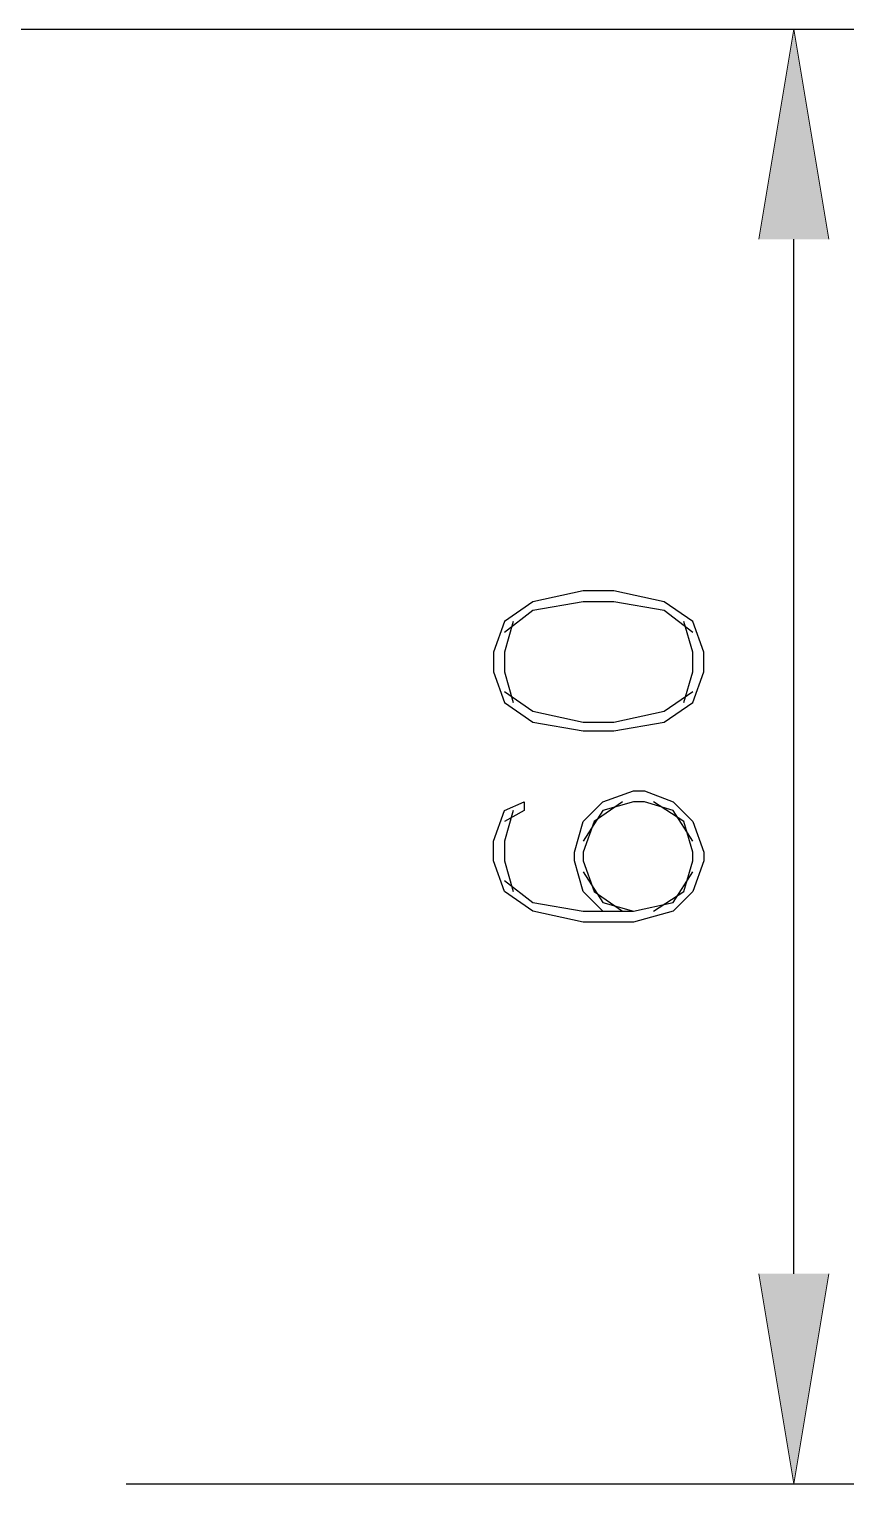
# Model space of a CAD drawing. Header units: inches. Extents: x 0.54 to 10.46, y 0.74 to 7.76.
# Drawn here: x 9.109 to 9.65, y 5.164 to 6.12 of the extents above; entities that cross this region are included whole.
import ezdxf

# ---------------------------------------------------------------- set-up
doc = ezdxf.new("R2010")
doc.units = ezdxf.units.IN
doc.header["$MEASUREMENT"] = 0

# ---------------------------------------------------------------- blocks, each defined once
blk = doc.blocks.new('block 119')
at = {"true_color": 0xffffff}
h = blk.add_hatch(color=7, dxfattribs=at)
h.dxf.hatch_style = 2
h.paths.add_polyline_path([(9.63372, 5.98244), (9.6107, 6.1205), (9.58769, 5.98244)])
h = blk.add_hatch(color=7, dxfattribs=at)
h.dxf.hatch_style = 2
h.paths.add_polyline_path([(9.58769, 5.30251), (9.6107, 5.16445), (9.63372, 5.30251)])
at = {"color": 7, "lineweight": 25, "true_color": 0xffffff}
for points in [[(8.69113, 6.12048), (9.65013, 6.12048)], [(9.6107, 5.30251), (9.6107, 5.98242)], [(9.54434, 5.678), (9.55153, 5.69813), (9.55153, 5.71108), (9.54434, 5.73121), (9.52564, 5.74416), (9.49258, 5.75135), (9.47244, 5.75135), (9.43936, 5.74416), (9.42066, 5.73121), (9.41347, 5.71108), (9.41347, 5.69813), (9.42066, 5.678), (9.43936, 5.66507), (9.47244, 5.65931), (9.49258, 5.65931), (9.52564, 5.66507), (9.54434, 5.678)], [(9.54434, 5.72402), (9.52564, 5.7384), (9.49258, 5.74416), (9.47244, 5.74416), (9.43936, 5.7384), (9.42066, 5.72402)], [(9.42641, 5.73121), (9.42066, 5.71108), (9.42066, 5.69813), (9.42641, 5.678)], [(9.53858, 5.678), (9.54434, 5.69813), (9.54434, 5.71108), (9.53858, 5.73121)], [(9.42066, 5.68519), (9.43936, 5.67226), (9.47244, 5.66507), (9.49258, 5.66507), (9.52564, 5.67226), (9.54434, 5.68519)], [(9.48537, 5.54077), (9.47244, 5.55371), (9.46668, 5.57385), (9.46668, 5.5796), (9.47244, 5.59974), (9.48537, 5.61267), (9.5055, 5.61986), (9.51269, 5.61986), (9.53139, 5.61267), (9.54434, 5.59974), (9.55153, 5.5796), (9.55153, 5.57385), (9.54434, 5.55371), (9.53139, 5.54077), (9.5055, 5.53358), (9.47244, 5.53358), (9.43936, 5.54077), (9.42066, 5.55371), (9.41347, 5.57385), (9.41347, 5.58679), (9.42066, 5.60693), (9.4336, 5.61267), (9.4336, 5.60693), (9.42066, 5.59974)], [(9.54434, 5.58679), (9.53139, 5.60693), (9.51269, 5.61267), (9.5055, 5.61267), (9.48537, 5.60693), (9.47244, 5.58679)], [(9.49831, 5.61267), (9.47963, 5.59974), (9.47244, 5.5796), (9.47244, 5.57385), (9.47963, 5.55371), (9.49831, 5.54077)], [(9.51845, 5.54077), (9.53858, 5.55371), (9.54434, 5.57385), (9.54434, 5.5796), (9.53858, 5.59974), (9.51845, 5.61267)], [(9.42641, 5.60693), (9.42066, 5.58679), (9.42066, 5.57385), (9.42641, 5.55371)], [(9.42066, 5.5609), (9.43936, 5.54652), (9.47244, 5.54077), (9.5055, 5.54077), (9.53139, 5.54652), (9.54434, 5.56666)], [(9.47244, 5.56666), (9.48537, 5.54652), (9.5055, 5.54077)], [(9.17225, 5.16445), (9.65013, 5.16445)]]:
    blk.add_lwpolyline(points, dxfattribs=at)
at = {"lineweight": 0}
for points in [[(9.63372, 5.98244), (9.6107, 6.1205), (9.58769, 5.98244)], [(9.58769, 5.30251), (9.6107, 5.16445), (9.63372, 5.30251)]]:
    blk.add_lwpolyline(points, dxfattribs=at)

msp = doc.modelspace()

# ---------------------------------------------------------------- block references
msp.add_blockref('block 119', (0, 0))

doc.saveas('drawing.dxf')
